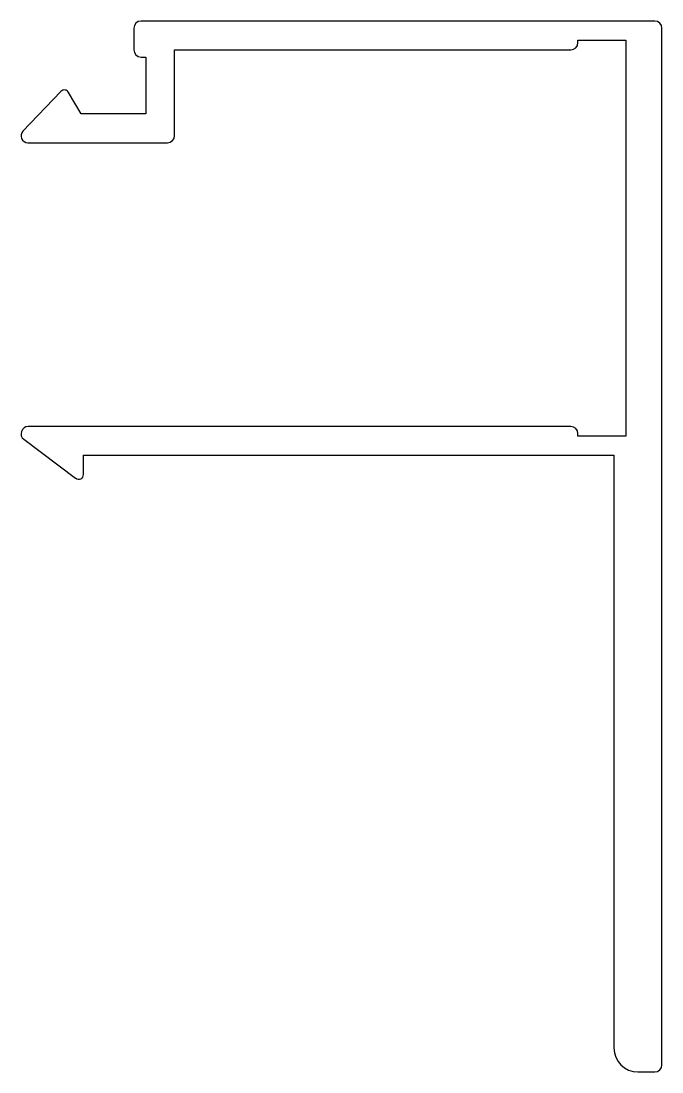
# Model space of a CAD drawing. Extents: x 2111.1 to 2137.8, y 1032.2 to 1076.
import ezdxf

# ---------------------------------------------------------------- set-up
doc = ezdxf.new("R2010")
doc.units = 0
doc.layers.get('0').update_dxf_attribs({"linetype": 'CONTINUOUS'})

msp = doc.modelspace()

# ---------------------------------------------------------------- linework, layer by layer
for p, q in [((2115.828, 1075.678), (2115.828, 1074.778)), ((2137.528, 1075.978), (2116.128, 1075.978)), ((2137.828, 1032.481), (2137.828, 1075.678)), ((2134.328, 1075.078), (2134.328, 1075.178)), ((2134.328, 1075.178), (2136.328, 1075.178)), ((2136.328, 1075.178), (2136.328, 1058.68)), ((2116.128, 1074.478), (2116.328, 1074.478)), ((2116.328, 1074.478), (2116.328, 1072.105)), ((2117.528, 1071.205), (2117.528, 1074.778)), ((2117.528, 1074.778), (2134.028, 1074.778)), ((2112.791, 1073.044), (2111.207, 1071.389)), ((2113.628, 1072.105), (2113.111, 1073)), ((2116.328, 1072.105), (2113.628, 1072.105)), ((2111.414, 1070.905), (2117.228, 1070.905)), ((2134.028, 1059.08), (2111.427, 1059.08)), ((2134.328, 1058.68), (2134.328, 1058.78)), ((2136.328, 1058.68), (2134.328, 1058.68)), ((2111.242, 1058.546), (2113.404, 1056.922)), ((2113.728, 1057.079), (2113.728, 1057.879)), ((2113.728, 1057.879), (2135.828, 1057.879)), ((2135.828, 1057.879), (2135.828, 1033.181)), ((2136.828, 1032.181), (2137.528, 1032.181))]:
    msp.add_line(p, q)
for centre, radius, start, end in [((2116.128, 1075.678), 0.3, 90, 180), ((2137.528, 1075.678), 0.3, 0, 90), ((2134.028, 1075.078), 0.3, 270, 0), ((2116.128, 1074.778), 0.3, 180, 270), ((2112.935, 1072.905), 0.2, 28.3849, 136.2603), ((2111.414, 1071.191), 0.286, 136.2603, 270), ((2117.228, 1071.205), 0.3, 270, 0), ((2111.427, 1058.781), 0.299, 90, 231.7681), ((2134.028, 1058.78), 0.3, 0, 90), ((2113.528, 1057.079), 0.2, 231.7681, 0), ((2136.828, 1033.181), 1, 180, 270), ((2137.528, 1032.481), 0.3, 270, 0)]:
    msp.add_arc(centre, radius, start, end)

doc.saveas('drawing.dxf')
